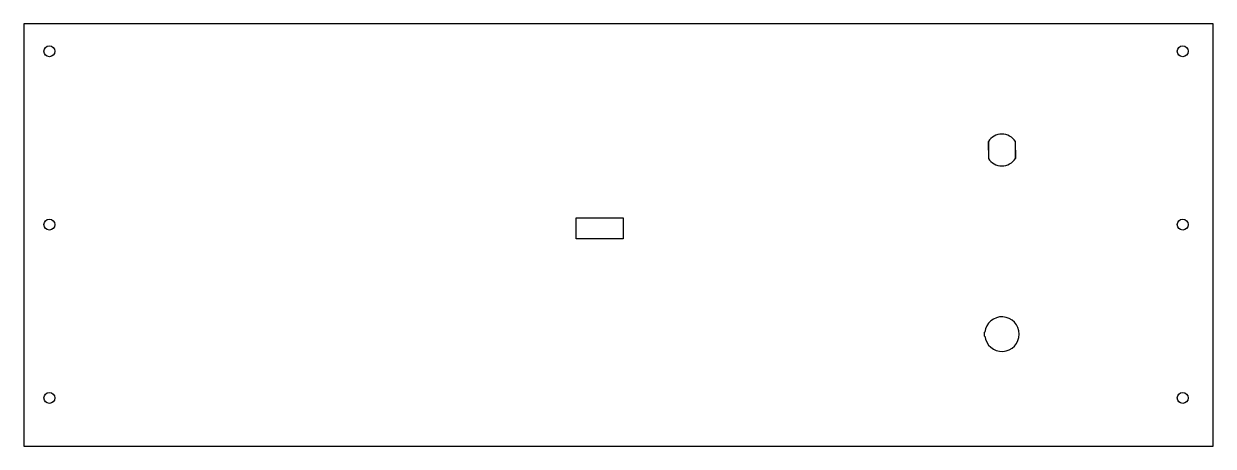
# Model space of a CAD drawing. Header units: inches. Extents: x 5.2 to 32.6, y 42.7 to 52.5.
import ezdxf

# ---------------------------------------------------------------- set-up
doc = ezdxf.new("R2010")
doc.units = ezdxf.units.IN
doc.header["$MEASUREMENT"] = 0

msp = doc.modelspace()

# ---------------------------------------------------------------- linework, layer by layer
for p, q in [((32.594, 52.477), (5.157, 52.477)), ((5.157, 52.477), (5.157, 42.727)), ((32.594, 42.727), (32.594, 52.477)), ((27.407, 49.564), (27.407, 49.757)), ((27.407, 49.757), (27.407, 49.371)), ((28.032, 49.371), (28.032, 49.757)), ((28.032, 49.564), (28.032, 49.371)), ((17.896, 48.001), (18.982, 48.001)), ((17.896, 47.513), (17.896, 48.001)), ((18.982, 48.001), (18.982, 47.513)), ((18.982, 47.513), (17.896, 47.513)), ((27.311, 45.36), (27.323, 45.36)), ((27.323, 45.271), (27.311, 45.271)), ((5.157, 42.727), (32.594, 42.727))]:
    msp.add_line(p, q)
for centre in [(5.748, 51.842), (31.891, 51.842), (5.748, 47.842), (31.891, 47.842), (5.748, 43.842), (31.891, 43.842)]:
    msp.add_circle(centre, 0.125)
for centre, radius, start, end in [((27.72, 49.564), 0.367, 31.6882, 148.3118), ((27.72, 49.564), 0.367, 211.6882, 328.3118), ((27.72, 45.315), 0.399, 186.3312, 173.5243), ((27.72, 45.315), 0.411, 173.7103, 186.1494)]:
    msp.add_arc(centre, radius, start, end)

doc.saveas('drawing.dxf')
